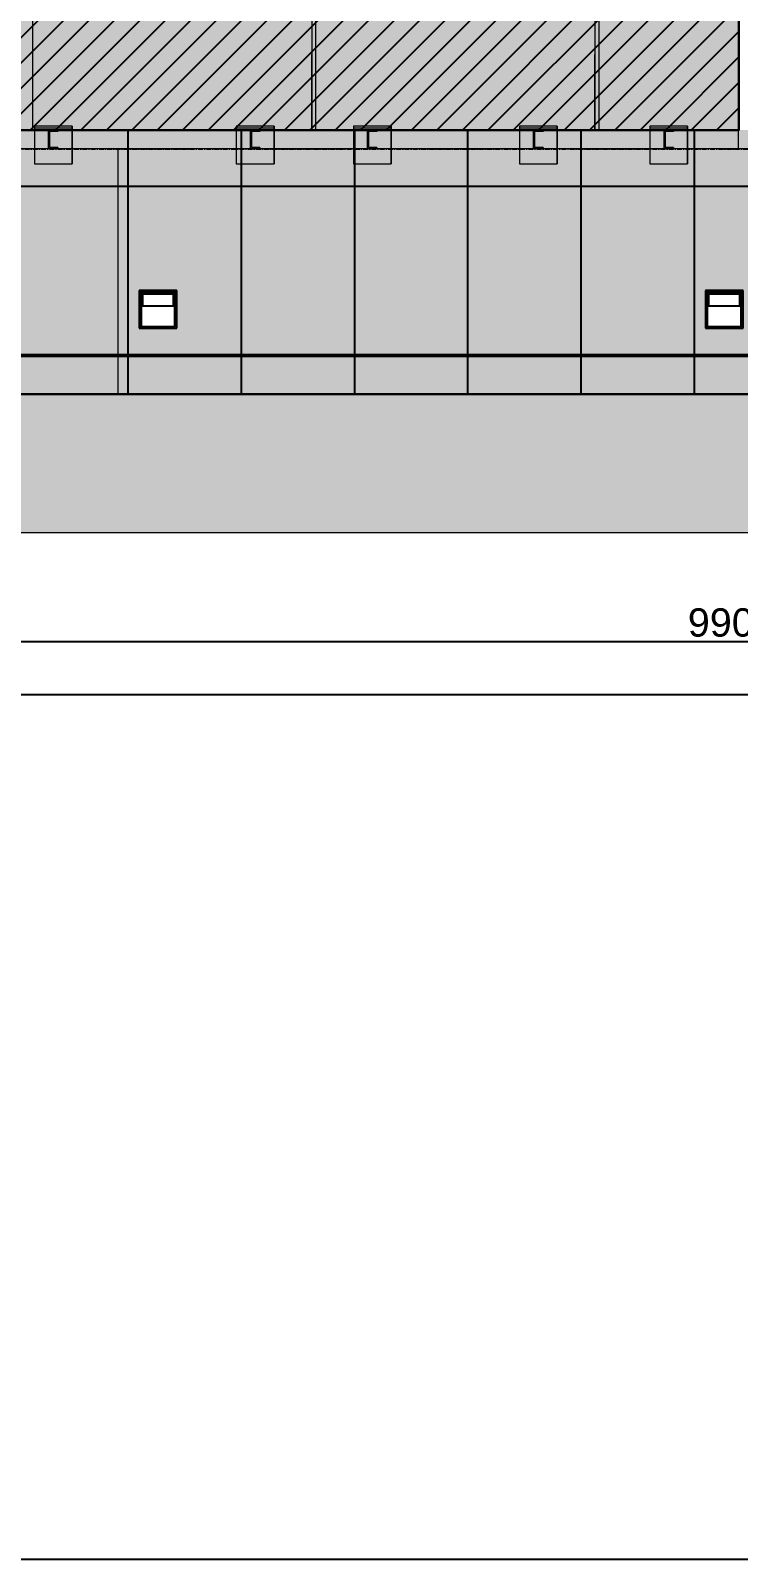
# Model space of a CAD drawing. Header units: millimetres. Extents: x 652937 to 1670132, y 1473552 to 2851037.
# Drawn here: x 766343 to 770093, y 1507049 to 1515147 of the extents above; entities that cross this region are included whole.
import ezdxf
from ezdxf.xclip import XClip

# ---------------------------------------------------------------- set-up
doc = ezdxf.new("R2010")
doc.units = ezdxf.units.MM
doc.header["$XCLIPFRAME"] = 0
doc.set_wipeout_variables(frame=1)
for name, pattern in [('TA_GL_005.00000', [13.75, 5, -1.25, 1.25, -1.25, 5]), ('XKITLINE00', [0]), ('XKITLINE02', [4, 2, -2])]:
    doc.linetypes.add(name, pattern=pattern)
for name, color, linetype in [('000 - 0_HIDE_OBJ_FRAMING_DEF_SUB_1', 7, 'Continuous'), ('000 - 0_SYM_DWG_GRIDLINE_MAIN_COLOR_251', 7, 'Continuous'), ('000 - CONCRETE_COL_WIPEOUT_', 7, 'Continuous'), ('000 - CONCRETE_WALL_HATCH_', 7, 'Continuous'), ('000 - CONCRETE_WALL_MAIN_COLOR_2', 7, 'Continuous'), ('000 - H A T C H', 7, 'Continuous'), ('010 - ASPG_DIMS_NOM', 7, 'Continuous')]:
    doc.layers.add(name, color=color, linetype=linetype)
doc.layers.add('Part', color=7, linetype='Continuous', lineweight=0)
doc.styles.add('FAMELINE_FOR_CKST', font='arial.ttf')
doc.styles.add('TA', font='', dxfattribs={"height": 4.5})
doc.styles.get('TA').set_extended_font_data('Cordia New')
doc.dimstyles.new('FAMELINE-CKST_C-C', dxfattribs={"dimtxt": 0.3, "dimasz": 0.15, "dimexe": 0.1, "dimexo": 0.1, "dimgap": 0.05, "dimtad": 1, "dimzin": 0, "dimdsep": 46, "dimtxsty": 'FAMELINE_FOR_CKST', "dimblk": 'ORIGIN', "dimblk1": 'ORIGIN', "dimblk2": 'ORIGIN', "dimsah": 1, "dimcen": 0.1, "dimdle": 0.1, "dimclrd": 7, "dimclre": 7, "dimclrt": 7, "dimadec": 0, "dimazin": 0, "dimtfac": 1, "dimtix": 1, "dimtmove": 2, "dimatfit": 3, "dimfxl": 1, "dimtolj": 1, "dimtzin": 0, "dimlwd": -1, "dimlwe": -1, "dimarcsym": 0})
pattern_1 = [(0, (186823.404, -200), (35.282, 70.564), [7.823, -62.741])]
pattern_2 = [(90, (6060, 101150), (-600, 4e-14), [])]

# ---------------------------------------------------------------- blocks, each defined once
blk = doc.blocks.new('*U6164')
at = {"layer": '000 - 0_SYM_DWG_GRIDLINE_MAIN_COLOR_251', "color": 7, "linetype": 'ByBlock', "ltscale": 5}
blk.add_line((200, 0), (-30071, 0), dxfattribs=at)
at = {"color": 7, "style": 'TA', "flags": 1}
blk.add_attdef('LOCATION', (6, -6), '', height=4.5, rotation=270, dxfattribs=at)
blk = doc.blocks.new('PP18_ENT3_SE_ELE2-1')
at = {"color": 7, "rotation": 180}
blk.add_blockref('*U6164', (-21271, 100920), dxfattribs=at)
blk = doc.blocks.new('*A25213594')
at = {"layer": 'Part', "color": 7, "linetype": 'XKITLINE02', "lineweight": 0}
for p, q in [((208.76736, 22.122868), (208.76736, 7.222868)), ((216.16736, 7.222868), (216.16736, 22.122868)), ((208.767361, 7.222868), (208.76736, 7.222868))]:
    blk.add_line(p, q, dxfattribs=at)
at = {"layer": 'Part', "color": 7, "linetype": 'XKITLINE00', "lineweight": 0}
for p, q in [((208.767361, 22.122868), (208.767361, 7.222868)), ((216.167361, 22.122868), (216.167361, 7.222868)), ((208.767361, 7.222868), (208.76736, 7.222868)), ((216.167361, 7.222868), (208.767361, 7.222868))]:
    blk.add_line(p, q, dxfattribs=at)
blk = doc.blocks.new('*A25223595')
at = {"layer": 'Part', "color": 7, "linetype": 'XKITLINE02', "lineweight": 0}
for p, q in [((216.26736, 22.122868), (216.26736, 7.222868)), ((223.66736, 7.222868), (223.66736, 22.122868)), ((216.267361, 7.222868), (216.26736, 7.222868))]:
    blk.add_line(p, q, dxfattribs=at)
at = {"layer": 'Part', "color": 7, "linetype": 'XKITLINE00', "lineweight": 0}
for p, q in [((216.267361, 22.122868), (216.267361, 7.222868)), ((223.667361, 22.122868), (223.667361, 7.222868)), ((216.267361, 7.222868), (216.26736, 7.222868)), ((223.667361, 7.222868), (216.267361, 7.222868))]:
    blk.add_line(p, q, dxfattribs=at)
blk = doc.blocks.new('*A25233596')
at = {"layer": 'Part', "color": 7, "linetype": 'XKITLINE02', "lineweight": 0}
for p in [(223.76736, 22.122868), (223.767361, 7.222868)]:
    blk.add_line(p, (223.76736, 7.222868), dxfattribs=at)
at = {"layer": 'Part', "color": 7, "linetype": 'XKITLINE00', "lineweight": 0}
for p, q in [((223.767361, 22.122868), (223.767361, 7.222868)), ((223.767361, 7.222868), (223.76736, 7.222868)), ((227.477361, 7.222868), (223.767361, 7.222868))]:
    blk.add_line(p, q, dxfattribs=at)
blk = doc.blocks.new('*A25313604')
at = {"layer": 'Part', "color": 7, "linetype": 'XKITLINE02', "lineweight": 0}
for p, q in [((211.037073, -5.480012), (211.037073, 6.722868)), ((211.037073, 6.722868), (227.464039, 6.722868))]:
    blk.add_line(p, q, dxfattribs=at)
at = {"layer": 'Part', "color": 7, "linetype": 'XKITLINE00', "lineweight": 0}
for p, q in [((211.037079, -5.480012), (211.037079, 6.722868)), ((272.742408, 6.722868), (227.464039, 6.722868))]:
    blk.add_line(p, q, dxfattribs=at)
blk = doc.blocks.new('*A25323605')
at = {"layer": 'Part', "color": 7, "linetype": 'XKITLINE02', "lineweight": 0}
blk.add_line((240.873466, 6.722868), (225.440338, -2.187382), dxfattribs=at)
blk = doc.blocks.new('*A25353608')
at = {"layer": 'Part', "color": 7, "linetype": 'XKITLINE02', "lineweight": 0}
for p, q in [((227.464039, 12.222868), (227.464039, 7.222868)), ((227.464095, 12.222868), (227.464095, 7.222868)), ((209.442408, 6.722868), (209.192408, 6.722868)), ((214.792408, 6.722868), (214.542408, 6.722868)), ((217.892408, 6.722868), (217.642408, 6.722868)), ((222.292408, 6.722868), (222.042408, 6.722868)), ((225.747408, 6.722868), (225.497408, 6.722868)), ((227.464039, 6.722868), (227.464095, 6.722868)), ((227.464095, 6.722868), (227.464039, 6.722868))]:
    blk.add_line(p, q, dxfattribs=at)
at = {"layer": 'Part', "color": 7, "linetype": 'XKITLINE00', "lineweight": 0}
for p, q in [((227.464039, 7.222868), (227.464039, 6.722868)), ((227.464095, 7.222868), (227.464095, 6.722868)), ((209.192408, 6.722868), (207.292408, 6.722868)), ((214.542408, 6.722868), (209.442408, 6.722868)), ((217.642408, 6.722868), (214.792408, 6.722868)), ((222.042408, 6.722868), (217.892408, 6.722868)), ((225.497408, 6.722868), (222.292408, 6.722868)), ((227.464039, 6.722868), (225.747408, 6.722868))]:
    blk.add_line(p, q, dxfattribs=at)
blk = doc.blocks.new('*A25803653')
at = {"layer": 'Part', "color": 7, "linetype": 'XKITLINE02', "lineweight": 0}
for p, q in [((211.037078, 6.722868), (153.48735, 6.722868)), ((211.037075, -5.480012), (211.037075, 6.722868))]:
    blk.add_line(p, q, dxfattribs=at)
at = {"layer": 'Part', "color": 7, "linetype": 'XKITLINE00', "lineweight": 0}
blk.add_line((211.037078, -5.480012), (211.037078, 6.722868), dxfattribs=at)
blk = doc.blocks.new('*A26083681')
at = {"layer": 'Part', "color": 7, "linetype": 'XKITLINE02', "lineweight": 0}
for p, q in [((209.442408, 7.222868), (209.192407, 7.222868)), ((209.192407, 6.722868), (209.192407, 7.222868)), ((209.217407, 7.185368), (209.217407, 6.760368)), ((209.442407, 7.222868), (209.442407, 7.185368)), ((209.442407, 6.760368), (209.442407, 6.722868))]:
    blk.add_line(p, q, dxfattribs=at)
at = {"layer": 'Part', "color": 7, "linetype": 'XKITLINE00', "lineweight": 0}
for p, q in [((209.192408, 6.722868), (209.192408, 7.222868)), ((209.217408, 7.185368), (209.217407, 7.185368)), ((209.442408, 7.185368), (209.217408, 7.185368)), ((209.217408, 7.185368), (209.217408, 6.760368)), ((209.442407, 7.185368), (209.442408, 7.185368)), ((209.442408, 7.222868), (209.442408, 7.185368)), ((209.192408, 6.722868), (209.192407, 6.722868)), ((209.442408, 6.722868), (209.192408, 6.722868)), ((209.217407, 6.760368), (209.217408, 6.760368)), ((209.442408, 6.760368), (209.217408, 6.760368)), ((209.442407, 6.760368), (209.442408, 6.760368)), ((209.442407, 6.722868), (209.442408, 6.722868)), ((209.442408, 6.760368), (209.442408, 6.722868))]:
    blk.add_line(p, q, dxfattribs=at)
blk = doc.blocks.new('*A26093682')
at = {"layer": 'Part', "color": 7, "linetype": 'XKITLINE02', "lineweight": 0}
for p, q in [((209.817391, 7.272868), (208.81739, 7.272868)), ((208.81739, 7.272868), (208.81739, 7.222868)), ((208.81739, 7.222868), (209.817391, 7.222868)), ((208.817391, 7.272868), (208.817391, 7.222868)), ((209.81739, 7.272868), (209.817391, 7.272868)), ((209.81739, 7.272868), (209.81739, 7.222868)), ((209.81739, 7.222868), (209.817391, 7.222868)), ((209.817391, 7.222868), (209.817391, 7.272868))]:
    blk.add_line(p, q, dxfattribs=at)
blk = doc.blocks.new('*A26103683')
at = {"layer": 'Part', "color": 7, "linetype": 'XKITLINE02', "lineweight": 0}
for p, q in [((209.817392, 7.322868), (208.81739, 7.322868)), ((208.81739, 7.322868), (208.81739, 6.722868)), ((208.817392, 7.322868), (208.817392, 6.322868)), ((209.81739, 7.322868), (209.81739, 6.722868)), ((209.817392, 6.322868), (209.817392, 7.322868))]:
    blk.add_line(p, q, dxfattribs=at)
at = {"layer": 'Part', "color": 7, "linetype": 'XKITLINE00', "lineweight": 0}
for p, q in [((208.81739, 6.722868), (208.81739, 6.322868)), ((209.81739, 6.722868), (209.81739, 6.322868)), ((208.81739, 6.322868), (209.817392, 6.322868))]:
    blk.add_line(p, q, dxfattribs=at)
blk = doc.blocks.new('*A27573830')
at = {"layer": 'Part', "color": 7, "linetype": 'XKITLINE02', "lineweight": 0}
for p, q in [((214.792408, 7.222868), (214.542407, 7.222868)), ((214.542407, 6.722868), (214.542407, 7.222868)), ((214.567407, 7.185368), (214.567407, 6.760368)), ((214.792407, 7.222868), (214.792407, 7.185368)), ((214.792407, 6.760368), (214.792407, 6.722868))]:
    blk.add_line(p, q, dxfattribs=at)
at = {"layer": 'Part', "color": 7, "linetype": 'XKITLINE00', "lineweight": 0}
for p, q in [((214.542408, 6.722868), (214.542408, 7.222868)), ((214.567408, 7.185368), (214.567407, 7.185368)), ((214.792408, 7.185368), (214.567408, 7.185368)), ((214.567408, 7.185368), (214.567408, 6.760368)), ((214.792407, 7.185368), (214.792408, 7.185368)), ((214.792408, 7.222868), (214.792408, 7.185368)), ((214.542408, 6.722868), (214.542407, 6.722868)), ((214.792408, 6.722868), (214.542408, 6.722868)), ((214.567407, 6.760368), (214.567408, 6.760368)), ((214.792408, 6.760368), (214.567408, 6.760368)), ((214.792407, 6.760368), (214.792408, 6.760368)), ((214.792407, 6.722868), (214.792408, 6.722868)), ((214.792408, 6.760368), (214.792408, 6.722868))]:
    blk.add_line(p, q, dxfattribs=at)
blk = doc.blocks.new('*A27583831')
at = {"layer": 'Part', "color": 7, "linetype": 'XKITLINE02', "lineweight": 0}
for p, q in [((215.167391, 7.272868), (214.16739, 7.272868)), ((214.16739, 7.272868), (214.16739, 7.222868)), ((214.16739, 7.222868), (215.167391, 7.222868)), ((214.167391, 7.272868), (214.167391, 7.222868)), ((215.16739, 7.272868), (215.167391, 7.272868)), ((215.16739, 7.272868), (215.16739, 7.222868)), ((215.16739, 7.222868), (215.167391, 7.222868)), ((215.167391, 7.222868), (215.167391, 7.272868))]:
    blk.add_line(p, q, dxfattribs=at)
blk = doc.blocks.new('*A27593832')
at = {"layer": 'Part', "color": 7, "linetype": 'XKITLINE02', "lineweight": 0}
for p, q in [((215.167392, 7.322868), (214.16739, 7.322868)), ((214.16739, 7.322868), (214.16739, 6.722868)), ((214.167392, 7.322868), (214.167392, 6.322868)), ((215.16739, 7.322868), (215.16739, 6.722868)), ((215.167392, 6.322868), (215.167392, 7.322868))]:
    blk.add_line(p, q, dxfattribs=at)
at = {"layer": 'Part', "color": 7, "linetype": 'XKITLINE00', "lineweight": 0}
for p, q in [((214.16739, 6.722868), (214.16739, 6.322868)), ((215.16739, 6.722868), (215.16739, 6.322868)), ((214.16739, 6.322868), (215.167392, 6.322868))]:
    blk.add_line(p, q, dxfattribs=at)
blk = doc.blocks.new('*A27603833')
at = {"layer": 'Part', "color": 7, "linetype": 'XKITLINE02', "lineweight": 0}
for p, q in [((222.292408, 7.222868), (222.042407, 7.222868)), ((222.042407, 6.722868), (222.042407, 7.222868)), ((222.067407, 7.185368), (222.067407, 6.760368)), ((222.292407, 7.222868), (222.292407, 7.185368)), ((222.292407, 6.760368), (222.292407, 6.722868))]:
    blk.add_line(p, q, dxfattribs=at)
at = {"layer": 'Part', "color": 7, "linetype": 'XKITLINE00', "lineweight": 0}
for p, q in [((222.042408, 6.722868), (222.042408, 7.222868)), ((222.067408, 7.185368), (222.067407, 7.185368)), ((222.292408, 7.185368), (222.067408, 7.185368)), ((222.067408, 7.185368), (222.067408, 6.760368)), ((222.292407, 7.185368), (222.292408, 7.185368)), ((222.292408, 7.222868), (222.292408, 7.185368)), ((222.042408, 6.722868), (222.042407, 6.722868)), ((222.292408, 6.722868), (222.042408, 6.722868)), ((222.067407, 6.760368), (222.067408, 6.760368)), ((222.292408, 6.760368), (222.067408, 6.760368)), ((222.292407, 6.760368), (222.292408, 6.760368)), ((222.292407, 6.722868), (222.292408, 6.722868)), ((222.292408, 6.760368), (222.292408, 6.722868))]:
    blk.add_line(p, q, dxfattribs=at)
blk = doc.blocks.new('*A27613834')
at = {"layer": 'Part', "color": 7, "linetype": 'XKITLINE02', "lineweight": 0}
for p, q in [((222.667391, 7.272868), (221.66739, 7.272868)), ((221.66739, 7.272868), (221.66739, 7.222868)), ((221.66739, 7.222868), (222.667391, 7.222868)), ((221.667391, 7.272868), (221.667391, 7.222868)), ((222.66739, 7.272868), (222.667391, 7.272868)), ((222.66739, 7.272868), (222.66739, 7.222868)), ((222.66739, 7.222868), (222.667391, 7.222868)), ((222.667391, 7.222868), (222.667391, 7.272868))]:
    blk.add_line(p, q, dxfattribs=at)
blk = doc.blocks.new('*A27623835')
at = {"layer": 'Part', "color": 7, "linetype": 'XKITLINE02', "lineweight": 0}
for p, q in [((217.892408, 7.222868), (217.642407, 7.222868)), ((217.642407, 6.722868), (217.642407, 7.222868)), ((217.667407, 7.185368), (217.667407, 6.760368)), ((217.892407, 7.222868), (217.892407, 7.185368)), ((217.892407, 6.760368), (217.892407, 6.722868))]:
    blk.add_line(p, q, dxfattribs=at)
at = {"layer": 'Part', "color": 7, "linetype": 'XKITLINE00', "lineweight": 0}
for p, q in [((217.642408, 6.722868), (217.642408, 7.222868)), ((217.667408, 7.185368), (217.667407, 7.185368)), ((217.892408, 7.185368), (217.667408, 7.185368)), ((217.667408, 7.185368), (217.667408, 6.760368)), ((217.892407, 7.185368), (217.892408, 7.185368)), ((217.892408, 7.222868), (217.892408, 7.185368)), ((217.642408, 6.722868), (217.642407, 6.722868)), ((217.892408, 6.722868), (217.642408, 6.722868)), ((217.667407, 6.760368), (217.667408, 6.760368)), ((217.892408, 6.760368), (217.667408, 6.760368)), ((217.892407, 6.760368), (217.892408, 6.760368)), ((217.892407, 6.722868), (217.892408, 6.722868)), ((217.892408, 6.760368), (217.892408, 6.722868))]:
    blk.add_line(p, q, dxfattribs=at)
blk = doc.blocks.new('*A27633836')
at = {"layer": 'Part', "color": 7, "linetype": 'XKITLINE02', "lineweight": 0}
for p, q in [((218.267391, 7.272868), (217.26739, 7.272868)), ((217.26739, 7.272868), (217.26739, 7.222868)), ((217.26739, 7.222868), (218.267391, 7.222868)), ((217.267391, 7.272868), (217.267391, 7.222868)), ((218.26739, 7.272868), (218.267391, 7.272868)), ((218.26739, 7.272868), (218.26739, 7.222868)), ((218.26739, 7.222868), (218.267391, 7.222868)), ((218.267391, 7.222868), (218.267391, 7.272868))]:
    blk.add_line(p, q, dxfattribs=at)
blk = doc.blocks.new('*A27643837')
at = {"layer": 'Part', "color": 7, "linetype": 'XKITLINE02', "lineweight": 0}
for p, q in [((222.667392, 7.322868), (221.66739, 7.322868)), ((221.66739, 7.322868), (221.66739, 6.722868)), ((221.667392, 7.322868), (221.667392, 6.322868)), ((222.66739, 7.322868), (222.66739, 6.722868)), ((222.667392, 6.322868), (222.667392, 7.322868))]:
    blk.add_line(p, q, dxfattribs=at)
at = {"layer": 'Part', "color": 7, "linetype": 'XKITLINE00', "lineweight": 0}
for p, q in [((221.66739, 6.722868), (221.66739, 6.322868)), ((222.66739, 6.722868), (222.66739, 6.322868)), ((221.66739, 6.322868), (222.667392, 6.322868))]:
    blk.add_line(p, q, dxfattribs=at)
blk = doc.blocks.new('*A27653838')
at = {"layer": 'Part', "color": 7, "linetype": 'XKITLINE02', "lineweight": 0}
for p, q in [((218.267392, 7.322868), (217.26739, 7.322868)), ((217.26739, 7.322868), (217.26739, 6.722868)), ((217.267392, 7.322868), (217.267392, 6.322868)), ((218.26739, 7.322868), (218.26739, 6.722868)), ((218.267392, 6.322868), (218.267392, 7.322868))]:
    blk.add_line(p, q, dxfattribs=at)
at = {"layer": 'Part', "color": 7, "linetype": 'XKITLINE00', "lineweight": 0}
for p, q in [((217.26739, 6.722868), (217.26739, 6.322868)), ((218.26739, 6.722868), (218.26739, 6.322868)), ((217.26739, 6.322868), (218.267392, 6.322868))]:
    blk.add_line(p, q, dxfattribs=at)
blk = doc.blocks.new('*A27663839')
at = {"layer": 'Part', "color": 7, "linetype": 'XKITLINE02', "lineweight": 0}
for p, q in [((226.122392, 7.322868), (225.12239, 7.322868)), ((225.12239, 7.322868), (225.12239, 6.722868)), ((225.122392, 7.322868), (225.122392, 6.322868)), ((226.12239, 7.322868), (226.12239, 6.722868)), ((226.122392, 6.322868), (226.122392, 7.322868))]:
    blk.add_line(p, q, dxfattribs=at)
at = {"layer": 'Part', "color": 7, "linetype": 'XKITLINE00', "lineweight": 0}
for p, q in [((225.12239, 6.722868), (225.12239, 6.322868)), ((226.12239, 6.722868), (226.12239, 6.322868)), ((225.12239, 6.322868), (226.122392, 6.322868))]:
    blk.add_line(p, q, dxfattribs=at)
blk = doc.blocks.new('*A27673840')
at = {"layer": 'Part', "color": 7, "linetype": 'XKITLINE02', "lineweight": 0}
for p, q in [((226.122391, 7.272868), (225.12239, 7.272868)), ((225.12239, 7.272868), (225.12239, 7.222868)), ((225.12239, 7.222868), (226.122391, 7.222868)), ((225.122391, 7.272868), (225.122391, 7.222868)), ((226.12239, 7.272868), (226.122391, 7.272868)), ((226.12239, 7.272868), (226.12239, 7.222868)), ((226.12239, 7.222868), (226.122391, 7.222868)), ((226.122391, 7.222868), (226.122391, 7.272868))]:
    blk.add_line(p, q, dxfattribs=at)
blk = doc.blocks.new('*A27683841')
at = {"layer": 'Part', "color": 7, "linetype": 'XKITLINE02', "lineweight": 0}
for p, q in [((225.747408, 7.222868), (225.497407, 7.222868)), ((225.497407, 6.722868), (225.497407, 7.222868)), ((225.522407, 7.185368), (225.522407, 6.760368)), ((225.747407, 7.222868), (225.747407, 7.185368)), ((225.747407, 6.760368), (225.747407, 6.722868))]:
    blk.add_line(p, q, dxfattribs=at)
at = {"layer": 'Part', "color": 7, "linetype": 'XKITLINE00', "lineweight": 0}
for p, q in [((225.497408, 6.722868), (225.497408, 7.222868)), ((225.522408, 7.185368), (225.522407, 7.185368)), ((225.747408, 7.185368), (225.522408, 7.185368)), ((225.522408, 7.185368), (225.522408, 6.760368)), ((225.747407, 7.185368), (225.747408, 7.185368)), ((225.747408, 7.222868), (225.747408, 7.185368)), ((225.497408, 6.722868), (225.497407, 6.722868)), ((225.747408, 6.722868), (225.497408, 6.722868)), ((225.522407, 6.760368), (225.522408, 6.760368)), ((225.747408, 6.760368), (225.522408, 6.760368)), ((225.747407, 6.760368), (225.747408, 6.760368)), ((225.747407, 6.722868), (225.747408, 6.722868)), ((225.747408, 6.760368), (225.747408, 6.722868))]:
    blk.add_line(p, q, dxfattribs=at)
blk = doc.blocks.new('PP18_ENT3_SE_ELE2-2')
at = {"color": 7, "lineweight": 0, "xscale": 200, "yscale": 200, "zscale": 200}
for name in ['*A25213594', '*A25223595', '*A25233596', '*A25353608', '*A25323605', '*A26103683', '*A26093682', '*A26083681', '*A27593832', '*A27583831', '*A27573830', '*A27653838', '*A27633836', '*A27623835', '*A27643837', '*A27613834', '*A27603833', '*A27663839', '*A27673840', '*A27683841', '*A25803653', '*A25313604']:
    blk.add_blockref(name, (-50408.4678, 101105.4264), dxfattribs=at)
blk = doc.blocks.new('_Origin')
at = {"color": 7, "linetype": 'ByBlock', "lineweight": -2}
blk.add_line((0, 0), (-1, 0), dxfattribs=at)
blk.add_circle((0, 0), 0.5, dxfattribs=at)
blk = doc.blocks.new('*D7619')
at = {"layer": '010 - ASPG_DIMS_NOM', "color": 7, "transparency": 16777216}
for p, q in [((-20750, 100070), (-20750, 99507.5)), ((0, 100070), (0, 99507.5)), ((-75, 99557.5), (-20675, 99557.5))]:
    blk.add_line(p, q, dxfattribs=at)
at = {"layer": 'Defpoints', "color": 7, "transparency": 16777216}
for p in [(-20750, 100120), (0, 100120), (-20750, 99557.5)]:
    blk.add_point(p, dxfattribs=at)
at = {"layer": '010 - ASPG_DIMS_NOM', "color": 7, "transparency": 16777216, "xscale": 75, "yscale": 75, "zscale": 75, "rotation": 180}
blk.add_blockref('_Origin', (-20750, 99557.5), dxfattribs=at)
at = {"layer": '010 - ASPG_DIMS_NOM', "color": 7, "transparency": 16777216, "xscale": 75, "yscale": 75, "zscale": 75}
blk.add_blockref('_Origin', (0, 99557.5), dxfattribs=at)
at = {"layer": '010 - ASPG_DIMS_NOM', "color": 7, "transparency": 16777216, "insert": (-10375, 99659.1), "char_height": 150, "attachment_point": 5, "style": 'FAMELINE_FOR_CKST'}
blk.add_mtext('\\A1;20750', dxfattribs=at)
blk = doc.blocks.new('*D7616')
at = {"layer": '010 - ASPG_DIMS_NOM', "color": 7, "transparency": 16777216}
for p, q in [((-9900, 100070), (-9900, 99788.8)), ((0, 100070), (0, 99788.8)), ((-75, 99838.8), (-9825, 99838.8))]:
    blk.add_line(p, q, dxfattribs=at)
at = {"layer": 'Defpoints', "color": 7, "transparency": 16777216}
for p in [(-9900, 100120), (0, 100120), (-9900, 99838.8)]:
    blk.add_point(p, dxfattribs=at)
at = {"layer": '010 - ASPG_DIMS_NOM', "color": 7, "transparency": 16777216, "xscale": 75, "yscale": 75, "zscale": 75, "rotation": 180}
blk.add_blockref('_Origin', (-9900, 99838.8), dxfattribs=at)
at = {"layer": '010 - ASPG_DIMS_NOM', "color": 7, "transparency": 16777216, "xscale": 75, "yscale": 75, "zscale": 75}
blk.add_blockref('_Origin', (0, 99838.8), dxfattribs=at)
at = {"layer": '010 - ASPG_DIMS_NOM', "color": 7, "transparency": 16777216, "insert": (-4950, 99940.3), "char_height": 150, "attachment_point": 5, "style": 'FAMELINE_FOR_CKST'}
blk.add_mtext('\\A1;9900', dxfattribs=at)
blk = doc.blocks.new('*U6174')
at = {"layer": '000 - H A T C H'}
h = blk.add_hatch(dxfattribs=at)
h.set_pattern_fill('AR-CONC', scale=0.05)
h.paths.add_polyline_path([(7281, 0), (0, 0), (0, -2980), (15523, -2980), (15523, 9340), (7281, 9340)])
at = {"layer": '000 - CONCRETE_COL_WIPEOUT_', "color": 7}
blk.add_lwpolyline([(7281, 0), (7281, 9340), (15523, 9340), (15523, -2980), (0, -2980), (0, 0), (7281, 0), (7281, 0), (7281, 0), (7281, 0), (7281, 0), (7281, 0)], close=True, dxfattribs=at)
blk = doc.blocks.new('A$Cfa402d38')
at = {"layer": 'Defpoints', "color": 7}
blk.add_lwpolyline([(314, -1870), (314, -4850), (15837, -4850), (15837, 7470), (7595, 7470), (7595, -1870)], close=True, dxfattribs=at)
at = {"layer": '000 - CONCRETE_WALL_MAIN_COLOR_2', "color": 7}
blk.add_blockref('*U6174', (314, -1870), dxfattribs=at)
at = {"layer": '000 - CONCRETE_WALL_HATCH_'}
h = blk.add_hatch(dxfattribs=at)
h.set_pattern_fill('ANSI31', scale=30)
h.paths.add_polyline_path([(314, -1870), (314, -4850), (15837, -4850), (15837, 7470), (7595, 7470), (7595, -1870)])
blk = doc.blocks.new('A$C0a204f6e')
at = {"layer": 'Defpoints', "color": 7}
blk.add_lwpolyline([(775, 0), (0, 0), (0, 443.999987), (775, 443.999987)], close=True, dxfattribs=at)
blk = doc.blocks.new('DPA_LIGHTING_WALL MOUNT_WLL711_A - PASITO_Asymmetrical 150_x90_-23669885-ENT 3 ELE-2 Sheet')
at = {"layer": '000 - 0_HIDE_OBJ_FRAMING_DEF_SUB_1', "color": 7}
for p, q in [((-177888.4, 101700), (-178088.4, 101700)), ((-178088.4, 101700), (-178088.4, 101500)), ((-178078.4, 101690), (-178081.8, 101693.3)), ((-178078.4, 101690), (-178078.4, 101510)), ((-177898.4, 101690), (-178078.4, 101690)), ((-178078.4, 101690), (-177898.4, 101690)), ((-178078.4, 101690), (-178071.3, 101681)), ((-178078.4, 101619.5), (-178078.4, 101690)), ((-177906.3, 101681), (-178071.3, 101681)), ((-178071.3, 101681), (-178071.3, 101619.4)), ((-177906.3, 101681), (-177898.4, 101690)), ((-177906.3, 101619.4), (-177906.3, 101681)), ((-177895.1, 101693.3), (-177898.4, 101690)), ((-177898.4, 101510), (-177898.4, 101690)), ((-177898.4, 101690), (-177898.4, 101619.5)), ((-177888.4, 101500), (-177888.4, 101700)), ((-178078.4, 101619.5), (-178071.3, 101619.4)), ((-178071.3, 101619.4), (-177906.3, 101619.4)), ((-177898.4, 101619.5), (-177906.3, 101619.4)), ((-178088.4, 101500), (-177888.4, 101500)), ((-178081.8, 101506.7), (-178078.4, 101510)), ((-178078.4, 101510), (-177898.4, 101510)), ((-177895.1, 101506.7), (-177898.4, 101510))]:
    blk.add_line(p, q, dxfattribs=at)
blk = doc.blocks.new('C-1-PP18-AR-2340-01-C_20260413-231939_PP18_ENT3_EX-ELE2')
at = {"layer": '000 - 0_HIDE_OBJ_FRAMING_DEF_SUB_1'}
h = blk.add_hatch(dxfattribs=at)
h.set_pattern_fill('FP_25', style=0, pattern_type=2)
h.set_pattern_definition(pattern_1)
h.paths.add_polyline_path([(-20009, 102250), (6440, 102250), (6440, 102550), (-20009, 102550), (-20009, 102333.2)])
h = blk.add_hatch(dxfattribs=at)
h.set_pattern_fill('FP_27', style=0, pattern_type=2)
h.set_pattern_definition(pattern_2)
h.paths.add_polyline_path([(-20009, 102250), (6440, 102250), (6440, 102550), (-20009, 102550), (-20009, 102333.2)])
h = blk.add_hatch(dxfattribs=at)
h.set_pattern_fill('FP_25', style=0, pattern_type=2)
h.set_pattern_definition(pattern_1)
h.paths.add_polyline_path([(-460, 101150), (6135, 101150), (6135, 101152), (6184.5, 101152), (6184.5, 101157), (6394.5, 101157), (6394.5, 101152), (6440, 101152), (6440, 101350), (-20009, 101350), (-20009, 101150), (-19665, 101150), (-19665, 101152), (-19615.5, 101153), (-19615.5, 101157), (-19405.5, 101157), (-19405.5, 101152), (-19355, 101152), (-19355, 101150), (-11865, 101150), (-11865, 101152), (-11815.5, 101152), (-11815.5, 101157), (-11605.5, 101157), (-11605.5, 101152), (-11555, 101152), (-11555, 101150), (-760, 101150)])
h.paths.add_polyline_path([(-5627.9, 101360), (6440, 101360), (6440, 102250), (-20009, 102250), (-20009, 101360), (-5826.6, 101360)])
h.paths.add_polyline_path([(-11745, 101500), (-11745, 101810), (-11535, 101810), (-11535, 101500), (-11587.8, 101500)])
h.paths.add_polyline_path([(-18739.6, 101500), (-18945, 101500), (-18945, 101810), (-18735, 101810), (-18735, 101500)])
h.paths.add_polyline_path([(6355, 101500), (6145, 101500), (6145, 101810), (6355, 101810), (6355, 101740.4)])
h.paths.add_polyline_path([(-1950, 101506.7), (-2133.3, 101506.7), (-2133.3, 101693.3), (-1946.6, 101693.3), (-1946.6, 101506.7)])
h.paths.add_polyline_path([(866.7, 101506.7), (866.7, 101693.3), (1053.4, 101693.3), (1053.4, 101506.7), (870, 101506.7)])
h.paths.add_polyline_path([(3907.9, 101506.7), (3866.7, 101506.7), (3866.7, 101693.3), (4053.4, 101693.3), (4053.4, 101506.7), (4050, 101506.7)])
h.paths.add_polyline_path([(-7946.6, 101506.7), (-8133.3, 101506.7), (-8133.3, 101693.3), (-7946.6, 101693.3), (-7946.6, 101510)])
h.paths.add_polyline_path([(-14071.1, 101506.7), (-14133.3, 101506.7), (-14133.3, 101693.3), (-13946.6, 101693.3), (-13946.6, 101506.7), (-13971.7, 101506.7)])
h.paths.add_polyline_path([(-10946.6, 101506.7), (-11133.3, 101506.7), (-11133.3, 101693.3), (-10946.6, 101693.3), (-10946.6, 101510)])
h.paths.add_polyline_path([(-4950, 101506.7), (-5133.3, 101506.7), (-5133.3, 101693.3), (-4946.6, 101693.3), (-4946.6, 101506.7)])
h.paths.add_polyline_path([(-19530, 101506.7), (-19533.3, 101506.7), (-19533.3, 101693.3), (-19346.6, 101693.3), (-19346.6, 101506.7), (-19350, 101506.7)])
h.paths.add_polyline_path([(-17133.3, 101506.7), (-17133.3, 101693.3), (-16946.6, 101693.3), (-16946.6, 101506.7), (-17130, 101506.7)])
h = blk.add_hatch(dxfattribs=at)
h.set_pattern_fill('FP_27', style=0, pattern_type=2)
h.set_pattern_definition(pattern_2)
h.paths.add_polyline_path([(-460, 101150), (6135, 101150), (6135, 101152), (6184.5, 101152), (6184.5, 101157), (6394.5, 101157), (6394.5, 101152), (6440, 101152), (6440, 101350), (-20009, 101350), (-20009, 101150), (-19665, 101150), (-19665, 101152), (-19615.5, 101153), (-19615.5, 101157), (-19405.5, 101157), (-19405.5, 101152), (-19355, 101152), (-19355, 101150), (-11865, 101150), (-11865, 101152), (-11815.5, 101152), (-11815.5, 101157), (-11605.5, 101157), (-11605.5, 101152), (-11555, 101152), (-11555, 101150), (-760, 101150)])
h.paths.add_polyline_path([(-5627.9, 101360), (6440, 101360), (6440, 102250), (-20009, 102250), (-20009, 101360), (-5826.6, 101360)])
h.paths.add_polyline_path([(-11745, 101500), (-11745, 101810), (-11535, 101810), (-11535, 101500), (-11587.8, 101500)])
h.paths.add_polyline_path([(-18739.6, 101500), (-18945, 101500), (-18945, 101810), (-18735, 101810), (-18735, 101500)])
h.paths.add_polyline_path([(6355, 101500), (6145, 101500), (6145, 101810), (6355, 101810), (6355, 101740.4)])
h.paths.add_polyline_path([(-1950, 101506.7), (-2133.3, 101506.7), (-2133.3, 101693.3), (-1946.6, 101693.3), (-1946.6, 101506.7)])
h.paths.add_polyline_path([(866.7, 101506.7), (866.7, 101693.3), (1053.4, 101693.3), (1053.4, 101506.7), (870, 101506.7)])
h.paths.add_polyline_path([(3907.9, 101506.7), (3866.7, 101506.7), (3866.7, 101693.3), (4053.4, 101693.3), (4053.4, 101506.7), (4050, 101506.7)])
h.paths.add_polyline_path([(-7946.6, 101506.7), (-8133.3, 101506.7), (-8133.3, 101693.3), (-7946.6, 101693.3), (-7946.6, 101510)])
h.paths.add_polyline_path([(-14071.1, 101506.7), (-14133.3, 101506.7), (-14133.3, 101693.3), (-13946.6, 101693.3), (-13946.6, 101506.7), (-13971.7, 101506.7)])
h.paths.add_polyline_path([(-10946.6, 101506.7), (-11133.3, 101506.7), (-11133.3, 101693.3), (-10946.6, 101693.3), (-10946.6, 101510)])
h.paths.add_polyline_path([(-4950, 101506.7), (-5133.3, 101506.7), (-5133.3, 101693.3), (-4946.6, 101693.3), (-4946.6, 101506.7)])
h.paths.add_polyline_path([(-19530, 101506.7), (-19533.3, 101506.7), (-19533.3, 101693.3), (-19346.6, 101693.3), (-19346.6, 101506.7), (-19350, 101506.7)])
h.paths.add_polyline_path([(-17133.3, 101506.7), (-17133.3, 101693.3), (-16946.6, 101693.3), (-16946.6, 101506.7), (-17130, 101506.7)])
h = blk.add_hatch(dxfattribs=at)
h.set_pattern_fill('FP_28', style=0, pattern_type=2)
h.set_pattern_definition([(90, (6440, 101150), (-600, 4e-14), [])])
h.paths.add_polyline_path([(6291.8, 101350), (6440, 101350), (6440, 101360), (-20009, 101360), (-20009, 101350), (6093.2, 101350)])
at = {"layer": '000 - 0_HIDE_OBJ_FRAMING_DEF_SUB_1', "color": 7}
for p, q in [((7090, 102250), (-20159, 102250)), ((-20159, 101360), (6940, 101360)), ((6940, 101350), (-20159, 101350))]:
    blk.add_line(p, q, dxfattribs=at)
for p in [(169948.5, 0), (172948.5, 0)]:
    blk.add_blockref('DPA_LIGHTING_WALL MOUNT_WLL711_A - PASITO_Asymmetrical 150_x90_-23669885-ENT 3 ELE-2 Sheet', p, dxfattribs=at)
blk = doc.blocks.new('*U7591')
at = {"layer": 'Defpoints', "color": 7}
blk.add_lwpolyline([(250, -500), (30547.7, -500), (30547.7, 0), (30297.7, 0), (30297.7, 230), (500, 230), (500, 0), (250, 0)], close=True, dxfattribs=at)
at = {"color": 7}
blk.add_wipeout([(250, -500), (30547.7, -500), (30547.7, 0), (30297.7, 0), (30297.7, 230), (500, 230), (500, 0), (250, 0)], dxfattribs=at)
h = blk.add_hatch()
h.set_pattern_fill('EARTH', scale=50, angle=45)
h.paths.add_polyline_path([(250, -500), (30547.7, -500), (30547.7, 0), (30297.7, 0), (30297.7, 230), (500, 230), (500, 0), (250, 0)])
blk.add_lwpolyline([(0, 0), (500, 0), (500, 230), (30297.7, 230), (30297.7, 0), (30797.7, 0)], dxfattribs=at)
blk = doc.blocks.new('W-1-PP18-ST_ENT3_REV02_20260413-044638_PP18_ENT3_ELE2-DIM')
at = {"layer": '000 - 0_SYM_DWG_GRIDLINE_MAIN_COLOR_251', "color": 7, "linetype": 'TA_GL_005.00000', "rotation": 180}
blk.add_blockref('*U6164', (-21271, 102450), dxfattribs=at)
at = {"layer": '010 - ASPG_DIMS_NOM', "color": 7}
for base, p2, picture, middle in [((-20750, 99557.5), (-20750, 100120), '*D7619', (-10375, 99659.1)), ((-9900, 99838.8), (-9900, 100120), '*D7616', (-4950, 99940.3))]:
    dim = blk.add_linear_dim(base=base, p1=(0, 100120), p2=p2, dimstyle='FAMELINE-CKST_C-C', override={"dimscale": 500, "dimdec": 0, "dimlfac": 1, "dimclrd": 7, "dimclre": 7, "dimclrt": 7}, dxfattribs=at)
    dim.commit()
    dim.dimension.update_dxf_attribs({"geometry": picture, "text_midpoint": middle})

msp = doc.modelspace()

# ---------------------------------------------------------------- block references
at = {"color": 7}
msp.add_blockref('A$Cfa402d38', (754258.1769, 1519470.4203), dxfattribs=at)

# ---------------------------------------------------------------- next in the draw order: block references
ref = msp.add_blockref('PP18_ENT3_SE_ELE2-2', (775008.1769, 1412070.4203), dxfattribs=at)
XClip(ref).set_block_clipping_path([(-26088.7758649617, 100920), (12661.2241350383, 117178.2602934372)])

# ---------------------------------------------------------------- next in the draw order: block references
ref = msp.add_blockref('PP18_ENT3_SE_ELE2-1', (775008.1769, 1412070.4203), dxfattribs=at)
XClip(ref).set_block_clipping_path([(-21816.709593582, 100920), (8800.0000001194, 118767.7153737911)])

# ---------------------------------------------------------------- next in the draw order: block references
at = {"color": 7, "xscale": 50, "yscale": 50, "zscale": 50}
msp.add_blockref('A$C0a204f6e', (748919.4011, 1507048.6813), dxfattribs=at)
at = {"color": 7}
msp.add_blockref('W-1-PP18-ST_ENT3_REV02_20260413-044638_PP18_ENT3_ELE2-DIM', (775008.1769, 1412070.4203), dxfattribs=at)

# ---------------------------------------------------------------- next in the draw order: block references
msp.add_blockref('C-1-PP18-AR-2340-01-C_20260413-231939_PP18_ENT3_EX-ELE2', (775058.1769, 1412070.4203), dxfattribs=at)

# ---------------------------------------------------------------- next in the draw order: block references
msp.add_blockref('*U7591', (752941.4673, 1512990.4203), dxfattribs=at)

doc.saveas('drawing.dxf')
